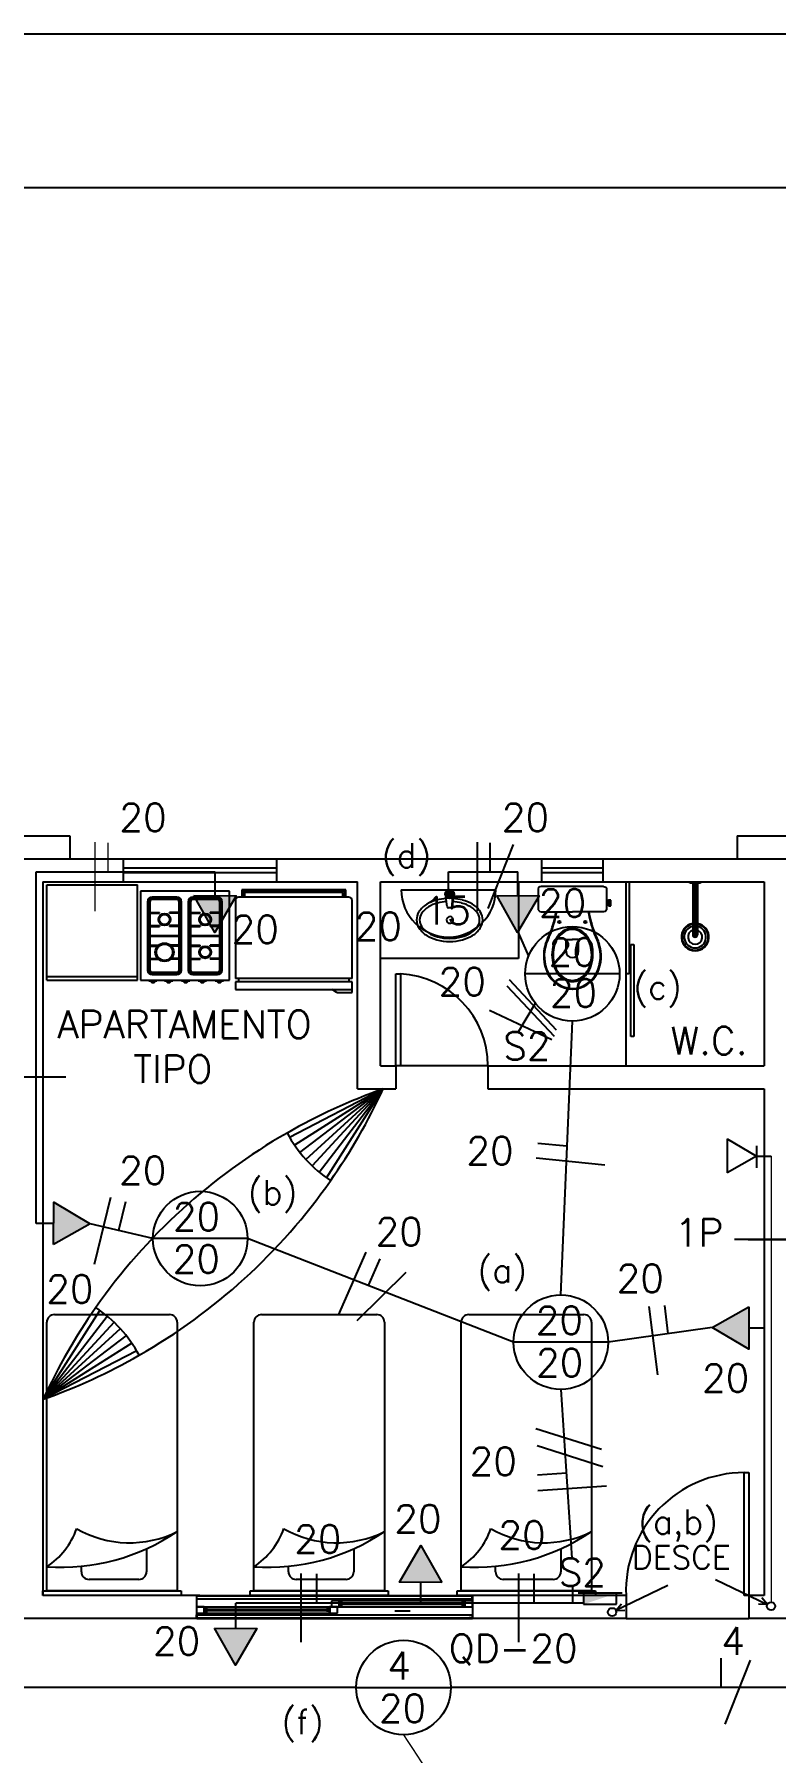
# Model space of a CAD drawing. Extents: x 1.6 to 100.8, y -3.3 to 55.9.
# Drawn here: x 32.19 to 37.02, y 44.74 to 55.93 of the extents above; entities that cross this region are included whole.
import ezdxf

# ---------------------------------------------------------------- set-up
doc = ezdxf.new("R2010")
doc.units = 0
doc.header["$MEASUREMENT"] = 0
doc.linetypes.add('HIDDEN', pattern=[0.375, 0.25, -0.125])
doc.layers.get('0').update_dxf_attribs({"linetype": 'CONTINUOUS'})
for name, color, linetype in [('2-MATERIAIS', 2, 'CONTINUOUS'), ('FIACAO', 6, 'CONTINUOUS'), ('QUADROS', 30, 'CONTINUOUS'), ('Texto', 2, 'CONTINUOUS'), ('Tub_Eletr_parede', 3, 'CONTINUOUS'), ('Tub_Tel_piso', 230, 'HIDDEN')]:
    doc.layers.add(name, color=color, linetype=linetype)
doc.styles.add('ROMANS', font='romans.shx')
doc.styles.add('TXT_TEXTO', font='ROMANS.shx')

# ---------------------------------------------------------------- blocks, each defined once
blk = doc.blocks.new('QF')
at = {"layer": 'QUADROS'}
for p, q in [((0.05, 0.2), (0.05, -0.2)), ((-0.05, -0.15), (-0.05, 0.15)), ((-0.05, 0.15), (0.05, 0.15)), ((0.05, -0.15), (-0.05, -0.15))]:
    blk.add_line(p, q, dxfattribs=at)
blk.add_solid([(-0.05, -0.15), (0.05, 0.15), (0.05, -0.15)], dxfattribs=at)

msp = doc.modelspace()

# ---------------------------------------------------------------- linework, layer by layer
msp.add_line((85.205, 55.932), (2.544, 55.932))
at = {"color": 170}
msp.add_line((84.205, 54.932), (4.544, 54.932), dxfattribs=at)
at = {"color": 8, "linetype": 'Continuous', "ltscale": 0.5}
for p, q in [((31.92, 50.71), (32.42, 50.71)), ((32.42, 50.71), (32.42, 50.56)), ((36.77, 50.71), (37.27, 50.71)), ((36.77, 50.71), (36.77, 50.56)), ((31.42, 50.56), (32.77, 50.56)), ((32.77, 50.56), (33.77, 50.56)), ((32.77, 50.41), (32.77, 50.56)), ((32.77, 50.5), (33.77, 50.5)), ((33.77, 50.56), (35.495, 50.56)), ((33.77, 50.41), (33.77, 50.56)), ((35.495, 50.56), (35.895, 50.56)), ((35.495, 50.41), (35.495, 50.56)), ((35.495, 50.5), (35.895, 50.5)), ((35.895, 50.56), (38.145, 50.56)), ((35.895, 50.41), (35.895, 50.56)), ((32.245, 50.41), (32.245, 45.76)), ((32.245, 50.41), (32.77, 50.41)), ((32.27, 50.389), (32.86, 50.389)), ((32.27, 49.768), (32.27, 50.389)), ((32.77, 50.47), (33.77, 50.47)), ((32.77, 50.41), (33.77, 50.41)), ((32.86, 49.768), (32.86, 50.389)), ((33.77, 50.41), (34.295, 50.41)), ((34.295, 49.06), (34.295, 50.41)), ((34.445, 50.41), (35.495, 50.41)), ((34.445, 49.21), (34.445, 50.41)), ((34.445, 49.91), (34.445, 50.41)), ((34.445, 50.41), (35.345, 50.41)), ((35.345, 50.41), (35.345, 49.91)), ((35.495, 50.47), (35.895, 50.47)), ((35.495, 50.41), (35.895, 50.41)), ((35.895, 50.41), (36.945, 50.41)), ((36.045, 49.21), (36.045, 50.41)), ((36.045, 49.81), (36.045, 50.41)), ((36.045, 50.41), (36.065, 50.41)), ((36.065, 50.41), (36.065, 49.81)), ((36.46, 50.4), (36.46, 50.41)), ((36.46, 50.41), (36.53, 50.41)), ((36.53, 50.4), (36.46, 50.4)), ((36.461, 50.4), (36.461, 50.41)), ((36.464, 50.4), (36.464, 50.41)), ((36.468, 50.4), (36.468, 50.41)), ((36.475, 50.4), (36.475, 50.41)), ((36.48, 50.4), (36.48, 50.06)), ((36.48, 50.4), (36.48, 50.065)), ((36.482, 50.4), (36.482, 50.057)), ((36.485, 50.4), (36.485, 50.054)), ((36.486, 50.4), (36.486, 50.41)), ((36.49, 50.4), (36.49, 50.051)), ((36.499, 50.4), (36.499, 50.051)), ((36.503, 50.4), (36.503, 50.41)), ((36.504, 50.4), (36.504, 50.054)), ((36.507, 50.4), (36.507, 50.057)), ((36.509, 50.4), (36.509, 50.06)), ((36.51, 50.4), (36.51, 50.065)), ((36.514, 50.4), (36.514, 50.41)), ((36.521, 50.4), (36.521, 50.41)), ((36.526, 50.4), (36.526, 50.41)), ((36.528, 50.4), (36.528, 50.41)), ((36.53, 50.41), (36.53, 50.4)), ((36.945, 50.41), (36.945, 49.21)), ((32.88, 50.348, 0.4), (32.88, 49.768, 0.4)), ((33.46, 50.348, 0.4), (32.88, 50.348, 0.4)), ((32.927, 50.28, 0.4), (32.927, 49.835, 0.4)), ((32.937, 50.28, 0.4), (32.937, 49.835, 0.4)), ((32.942, 50.28, 0.4), (32.942, 49.835, 0.4)), ((33.117, 50.31, 0.4), (32.957, 50.31, 0.4)), ((33.117, 50.3, 0.4), (32.957, 50.3, 0.4)), ((33.117, 50.295, 0.4), (32.957, 50.295, 0.4)), ((33.132, 49.835, 0.4), (33.132, 50.28, 0.4)), ((33.137, 49.835, 0.4), (33.137, 50.28, 0.4)), ((33.147, 49.835, 0.4), (33.147, 50.28, 0.4)), ((33.192, 50.28, 0.4), (33.192, 49.835, 0.4)), ((33.202, 50.28, 0.4), (33.202, 49.835, 0.4)), ((33.207, 50.28, 0.4), (33.207, 49.835, 0.4)), ((33.382, 50.31, 0.4), (33.222, 50.31, 0.4)), ((33.382, 50.3, 0.4), (33.222, 50.3, 0.4)), ((33.382, 50.295, 0.4), (33.222, 50.295, 0.4)), ((33.397, 49.835, 0.4), (33.397, 50.28, 0.4)), ((33.402, 49.835, 0.4), (33.402, 50.28, 0.4)), ((33.412, 49.835, 0.4), (33.412, 50.28, 0.4)), ((33.46, 49.768, 0.4), (33.46, 50.348, 0.4)), ((33.499, 50.289), (33.499, 49.779)), ((34.239, 50.309), (33.519, 50.309)), ((34.218, 50.358, -0.1), (33.54, 50.358, -0.1)), ((33.54, 50.358, -0.1), (33.54, 50.309, -0.1)), ((34.209, 50.349, -0.1), (33.549, 50.349, -0.1)), ((33.549, 50.349, -0.1), (33.549, 50.309, -0.1)), ((34.199, 50.339, -0.1), (33.559, 50.339, -0.1)), ((33.559, 50.339, -0.1), (33.559, 50.309, -0.1)), ((34.199, 50.309, -0.1), (34.199, 50.339, -0.1)), ((34.209, 50.309, -0.1), (34.209, 50.349, -0.1)), ((34.218, 50.309, -0.1), (34.218, 50.358, -0.1)), ((34.259, 49.779), (34.259, 50.289)), ((34.879, 50.248), (34.871, 50.312)), ((34.92, 50.314), (34.91, 50.247)), ((35.473, 50.367), (35.472, 50.359)), ((35.472, 50.359), (35.472, 50.235)), ((35.478, 50.374), (35.473, 50.367)), ((35.483, 50.378), (35.478, 50.374)), ((35.491, 50.379), (35.483, 50.378)), ((35.898, 50.379), (35.491, 50.379)), ((35.491, 50.379), (35.491, 50.379)), ((35.898, 50.379), (35.898, 50.379)), ((35.898, 50.379), (35.906, 50.378)), ((35.906, 50.378), (35.913, 50.374)), ((35.913, 50.374), (35.917, 50.367)), ((35.917, 50.367), (35.918, 50.359)), ((35.918, 50.359), (35.918, 50.235)), ((35.931, 50.287), (35.918, 50.287)), ((35.946, 50.29), (35.931, 50.29)), ((35.931, 50.29), (35.931, 50.287)), ((35.931, 50.287), (35.931, 50.257)), ((35.946, 50.272), (35.946, 50.29)), ((35.946, 50.254), (35.946, 50.272)), ((32.942, 50.21, 0.4), (33.005, 50.21, 0.4)), ((32.942, 50.205, 0.4), (33.005, 50.205, 0.4)), ((33.005, 50.205, 0.4), (33.005, 50.21, 0.4)), ((33.069, 50.205, 0.4), (33.069, 50.21, 0.4)), ((33.132, 50.21, 0.4), (33.069, 50.21, 0.4)), ((33.132, 50.205, 0.4), (33.069, 50.205, 0.4)), ((33.207, 50.21, 0.4), (33.27, 50.21, 0.4)), ((33.207, 50.205, 0.4), (33.27, 50.205, 0.4)), ((33.27, 50.205, 0.4), (33.27, 50.21, 0.4)), ((33.334, 50.205, 0.4), (33.334, 50.21, 0.4)), ((33.397, 50.21, 0.4), (33.334, 50.21, 0.4)), ((33.397, 50.205, 0.4), (33.334, 50.205, 0.4)), ((34.902, 50.24), (34.887, 50.24)), ((35.472, 50.235), (35.472, 50.235)), ((35.472, 50.235), (35.473, 50.228)), ((35.473, 50.228), (35.478, 50.221)), ((35.478, 50.221), (35.483, 50.217)), ((35.483, 50.217), (35.491, 50.215)), ((35.491, 50.215), (35.695, 50.215)), ((35.593, 50.215), (35.593, 50.215)), ((35.593, 50.215), (35.593, 50.215)), ((35.898, 50.215), (35.695, 50.215)), ((35.797, 50.215), (35.797, 50.215)), ((35.797, 50.215), (35.797, 50.215)), ((35.906, 50.217), (35.898, 50.215)), ((35.913, 50.221), (35.906, 50.217)), ((35.917, 50.228), (35.913, 50.221)), ((35.918, 50.235), (35.917, 50.228)), ((35.931, 50.257), (35.918, 50.257)), ((35.918, 50.235), (35.918, 50.235)), ((35.931, 50.254), (35.931, 50.257)), ((35.931, 50.254), (35.946, 50.254)), ((32.942, 50.124, 0.4), (33.005, 50.124, 0.4)), ((32.942, 50.119, 0.4), (33.005, 50.119, 0.4)), ((32.942, 50.06, 0.4), (33.132, 50.06, 0.4)), ((32.942, 50.055, 0.4), (33.132, 50.055, 0.4)), ((33.005, 50.124, 0.4), (33.005, 50.119, 0.4)), ((33.132, 50.124, 0.4), (33.069, 50.124, 0.4)), ((33.069, 50.124, 0.4), (33.069, 50.119, 0.4)), ((33.132, 50.119, 0.4), (33.069, 50.119, 0.4)), ((33.207, 50.124, 0.4), (33.27, 50.124, 0.4)), ((33.207, 50.119, 0.4), (33.27, 50.119, 0.4)), ((33.207, 50.06, 0.4), (33.397, 50.06, 0.4)), ((33.207, 50.055, 0.4), (33.397, 50.055, 0.4)), ((33.27, 50.124, 0.4), (33.27, 50.119, 0.4)), ((33.334, 50.124, 0.4), (33.334, 50.119, 0.4)), ((33.397, 50.124, 0.4), (33.334, 50.124, 0.4)), ((33.397, 50.119, 0.4), (33.334, 50.119, 0.4)), ((32.942, 49.996, 0.4), (33.005, 49.996, 0.4)), ((32.942, 49.991, 0.4), (33.005, 49.991, 0.4)), ((33.005, 49.991, 0.4), (33.005, 49.996, 0.4)), ((33.069, 49.991, 0.4), (33.069, 49.996, 0.4)), ((33.132, 49.996, 0.4), (33.069, 49.996, 0.4)), ((33.132, 49.991, 0.4), (33.069, 49.991, 0.4)), ((33.207, 49.996, 0.4), (33.27, 49.996, 0.4)), ((33.207, 49.991, 0.4), (33.27, 49.991, 0.4)), ((33.27, 49.991, 0.4), (33.27, 49.996, 0.4)), ((33.334, 49.991, 0.4), (33.334, 49.996, 0.4)), ((33.397, 49.996, 0.4), (33.334, 49.996, 0.4)), ((33.397, 49.991, 0.4), (33.334, 49.991, 0.4)), ((35.654, 49.957), (35.654, 50.034)), ((35.654, 50.034), (35.695, 50.034)), ((35.735, 50.034), (35.694, 50.034)), ((35.735, 49.957), (35.735, 50.034)), ((36.075, 49.401), (36.075, 50.001)), ((36.075, 50.001), (36.095, 50.001)), ((36.095, 50.001), (36.095, 49.401)), ((32.942, 49.91, 0.4), (33.005, 49.91, 0.4)), ((32.942, 49.905, 0.4), (33.005, 49.905, 0.4)), ((33.005, 49.91, 0.4), (33.005, 49.905, 0.4)), ((33.132, 49.91, 0.4), (33.069, 49.91, 0.4)), ((33.069, 49.91, 0.4), (33.069, 49.905, 0.4)), ((33.132, 49.905, 0.4), (33.069, 49.905, 0.4)), ((33.207, 49.91, 0.4), (33.27, 49.91, 0.4)), ((33.207, 49.905, 0.4), (33.27, 49.905, 0.4)), ((33.27, 49.91, 0.4), (33.27, 49.905, 0.4)), ((33.334, 49.91, 0.4), (33.334, 49.905, 0.4)), ((33.397, 49.91, 0.4), (33.334, 49.91, 0.4)), ((33.397, 49.905, 0.4), (33.334, 49.905, 0.4)), ((35.345, 49.91), (34.445, 49.91)), ((32.27, 49.792), (32.86, 49.792)), ((32.27, 49.768), (32.86, 49.768)), ((32.88, 49.768, 0.4), (33.46, 49.768, 0.4)), ((32.934, 49.764, 0.4), (32.988, 49.764, 0.4)), ((32.945, 49.762, 0.4), (32.954, 49.753, 0.4)), ((32.978, 49.762, 0.4), (32.945, 49.762, 0.4)), ((32.954, 49.753, 0.4), (32.969, 49.753, 0.4)), ((32.957, 49.82, 0.4), (33.117, 49.82, 0.4)), ((32.957, 49.815, 0.4), (33.117, 49.815, 0.4)), ((32.957, 49.805, 0.4), (33.117, 49.805, 0.4)), ((32.969, 49.753, 0.4), (32.978, 49.762, 0.4)), ((33.037, 49.764, 0.4), (33.091, 49.764, 0.4)), ((33.048, 49.762, 0.4), (33.057, 49.753, 0.4)), ((33.081, 49.762, 0.4), (33.048, 49.762, 0.4)), ((33.057, 49.753, 0.4), (33.072, 49.753, 0.4)), ((33.072, 49.753, 0.4), (33.081, 49.762, 0.4)), ((33.147, 49.764, 0.4), (33.201, 49.764, 0.4)), ((33.158, 49.762, 0.4), (33.167, 49.753, 0.4)), ((33.191, 49.762, 0.4), (33.158, 49.762, 0.4)), ((33.167, 49.753, 0.4), (33.182, 49.753, 0.4)), ((33.182, 49.753, 0.4), (33.191, 49.762, 0.4)), ((33.222, 49.82, 0.4), (33.382, 49.82, 0.4)), ((33.222, 49.815, 0.4), (33.382, 49.815, 0.4)), ((33.222, 49.805, 0.4), (33.382, 49.805, 0.4)), ((33.257, 49.764, 0.4), (33.311, 49.764, 0.4)), ((33.268, 49.762, 0.4), (33.277, 49.753, 0.4)), ((33.301, 49.762, 0.4), (33.268, 49.762, 0.4)), ((33.277, 49.753, 0.4), (33.292, 49.753, 0.4)), ((33.292, 49.753, 0.4), (33.301, 49.762, 0.4)), ((33.367, 49.764, 0.4), (33.421, 49.764, 0.4)), ((33.378, 49.762, 0.4), (33.387, 49.753, 0.4)), ((33.411, 49.762, 0.4), (33.378, 49.762, 0.4)), ((33.387, 49.753, 0.4), (33.402, 49.753, 0.4)), ((33.402, 49.753, 0.4), (33.411, 49.762, 0.4)), ((34.259, 49.779), (33.499, 49.779)), ((34.259, 49.759), (33.499, 49.759)), ((33.499, 49.759), (33.499, 49.709)), ((33.519, 49.779), (33.519, 49.759)), ((34.239, 49.779), (34.239, 49.759)), ((34.259, 49.689), (34.259, 49.759)), ((34.545, 49.21), (34.545, 49.81)), ((34.545, 49.81), (34.575, 49.81)), ((34.575, 49.81), (34.575, 49.21)), ((36.065, 49.81), (36.045, 49.81)), ((33.499, 49.709), (34.259, 49.709)), ((34.159, 49.689), (34.129, 49.709)), ((34.159, 49.689), (34.259, 49.689)), ((36.095, 49.401), (36.075, 49.401)), ((34.445, 49.21), (34.545, 49.21)), ((34.545, 49.21), (34.545, 49.06)), ((35.145, 49.21), (34.545, 49.21)), ((34.575, 49.21), (34.545, 49.21)), ((35.145, 49.21), (36.945, 49.21)), ((35.145, 49.21), (35.145, 49.06)), ((34.462, 49.06), (33.852, 48.744)), ((34.462, 49.06), (33.885, 48.694)), ((33.92, 48.646), (34.462, 49.06)), ((33.958, 48.601), (34.462, 49.06)), ((34.462, 49.06), (34, 48.558)), ((34.044, 48.518), (34.462, 49.06)), ((34.092, 48.481), (34.462, 49.06)), ((34.295, 49.06), (34.545, 49.06)), ((35.145, 49.06), (36.945, 49.06)), ((36.945, 49.06), (36.945, 45.76)), ((32.246, 47.038), (32.616, 47.616)), ((32.32, 47.59), (33.07, 47.59)), ((33.67, 47.59), (34.42, 47.59)), ((35.02, 47.59), (35.77, 47.59)), ((32.246, 47.038), (32.663, 47.579)), ((32.708, 47.54), (32.246, 47.038)), ((32.749, 47.498), (32.246, 47.038)), ((32.27, 45.79), (32.27, 47.54)), ((33.12, 47.54), (33.12, 45.79)), ((33.62, 45.79), (33.62, 47.54)), ((34.47, 47.54), (34.47, 45.79)), ((34.97, 45.79), (34.97, 47.54)), ((35.82, 47.54), (35.82, 45.79)), ((32.246, 47.038), (32.788, 47.452)), ((32.824, 47.404), (32.246, 47.038)), ((32.856, 47.354), (32.246, 47.038)), ((36.815, 45.76), (36.815, 46.56)), ((36.815, 46.56), (36.845, 46.56)), ((36.845, 46.56), (36.845, 45.76)), ((32.92, 46.057), (32.92, 45.914)), ((34.27, 46.057), (34.27, 45.914)), ((35.62, 46.057), (35.62, 45.914)), ((32.495, 45.914), (32.495, 45.949)), ((33.845, 45.914), (33.845, 45.949)), ((35.195, 45.914), (35.195, 45.949)), ((32.87, 45.864), (32.545, 45.864)), ((34.22, 45.864), (33.895, 45.864)), ((35.57, 45.864), (35.245, 45.864)), ((32.245, 45.76), (32.245, 45.79)), ((32.245, 45.79), (33.145, 45.79)), ((33.245, 45.76), (32.245, 45.76)), ((33.145, 45.76), (32.245, 45.76)), ((33.12, 45.79), (32.27, 45.79)), ((33.145, 45.79), (33.145, 45.76)), ((33.245, 45.76), (33.245, 45.61)), ((33.245, 45.76), (35.042, 45.76)), ((33.268, 45.76), (33.245, 45.76)), ((33.245, 45.76), (33.245, 45.737)), ((33.245, 45.737), (33.248, 45.737)), ((33.245, 45.685), (35.045, 45.685)), ((33.295, 45.685), (33.245, 45.685)), ((33.245, 45.685), (33.245, 45.645)), ((33.248, 45.757), (35.042, 45.757)), ((33.248, 45.737), (33.248, 45.757)), ((33.248, 45.757), (33.268, 45.757)), ((33.248, 45.737), (35.042, 45.737)), ((33.268, 45.757), (33.268, 45.76)), ((33.295, 45.685), (33.298, 45.685)), ((33.295, 45.67), (33.295, 45.685)), ((33.295, 45.645), (33.295, 45.685)), ((33.298, 45.685), (33.298, 45.673)), ((33.595, 45.76), (33.595, 45.79)), ((33.595, 45.79), (34.495, 45.79)), ((34.495, 45.76), (33.595, 45.76)), ((34.47, 45.79), (33.62, 45.79)), ((33.725, 45.711), (33.775, 45.711)), ((33.775, 45.711), (33.825, 45.711)), ((34.115, 45.685), (34.112, 45.685)), ((34.112, 45.685), (34.112, 45.673)), ((34.115, 45.67), (34.115, 45.685)), ((34.165, 45.685), (34.115, 45.685)), ((34.115, 45.685), (34.115, 45.645)), ((35.045, 45.725), (34.125, 45.725)), ((34.175, 45.725), (34.125, 45.725)), ((34.125, 45.725), (34.125, 45.685)), ((34.125, 45.685), (34.175, 45.685)), ((34.165, 45.645), (34.165, 45.685)), ((34.175, 45.725), (34.178, 45.725)), ((34.175, 45.71), (34.175, 45.725)), ((34.175, 45.685), (34.175, 45.725)), ((34.198, 45.71), (34.175, 45.71)), ((34.175, 45.7), (34.175, 45.71)), ((34.175, 45.71), (34.995, 45.71)), ((34.198, 45.7), (34.175, 45.7)), ((34.175, 45.7), (34.175, 45.685)), ((34.995, 45.7), (34.175, 45.7)), ((34.175, 45.685), (34.178, 45.685)), ((34.178, 45.725), (34.178, 45.713)), ((34.178, 45.713), (34.198, 45.713)), ((34.178, 45.685), (34.178, 45.697)), ((34.178, 45.697), (34.198, 45.697)), ((34.198, 45.713), (34.198, 45.71)), ((34.198, 45.697), (34.198, 45.7)), ((34.495, 45.79), (34.495, 45.76)), ((34.945, 45.76), (34.945, 45.79)), ((34.945, 45.79), (35.845, 45.79)), ((35.845, 45.76), (34.945, 45.76)), ((35.82, 45.79), (34.97, 45.79)), ((34.992, 45.713), (34.972, 45.713)), ((34.972, 45.713), (34.972, 45.71)), ((34.972, 45.71), (34.995, 45.71)), ((34.972, 45.697), (34.972, 45.7)), ((34.972, 45.7), (34.995, 45.7)), ((34.992, 45.697), (34.972, 45.697)), ((34.995, 45.725), (34.992, 45.725)), ((34.992, 45.725), (34.992, 45.713)), ((34.992, 45.685), (34.992, 45.697)), ((34.995, 45.685), (34.992, 45.685)), ((34.995, 45.71), (34.995, 45.725)), ((35.045, 45.725), (34.995, 45.725)), ((34.995, 45.725), (34.995, 45.685)), ((34.995, 45.71), (34.995, 45.7)), ((34.995, 45.7), (34.995, 45.685)), ((34.995, 45.685), (35.045, 45.685)), ((35.022, 45.757), (35.022, 45.76)), ((35.022, 45.76), (35.045, 45.76)), ((35.042, 45.757), (35.022, 45.757)), ((35.042, 45.737), (35.042, 45.757)), ((35.045, 45.737), (35.042, 45.737)), ((36.045, 45.76), (35.045, 45.76)), ((35.045, 45.76), (35.045, 45.61)), ((35.045, 45.76), (35.045, 45.737)), ((35.045, 45.685), (35.045, 45.725)), ((35.845, 45.79), (35.845, 45.76)), ((36.045, 45.76), (36.045, 45.61)), ((36.845, 45.76), (36.815, 45.76)), ((36.845, 45.76), (36.845, 45.61)), ((36.945, 45.76), (36.845, 45.76)), ((33.245, 45.61), (31.095, 45.61)), ((33.245, 45.645), (34.165, 45.645)), ((33.245, 45.645), (33.295, 45.645)), ((33.245, 45.633), (33.248, 45.633)), ((33.245, 45.61), (33.245, 45.633)), ((33.268, 45.61), (33.245, 45.61)), ((33.248, 45.633), (35.042, 45.633)), ((33.248, 45.633), (33.248, 45.613)), ((33.248, 45.613), (35.042, 45.613)), ((33.248, 45.613), (33.268, 45.613)), ((33.248, 45.61), (35.042, 45.61)), ((33.268, 45.613), (33.268, 45.61)), ((33.295, 45.66), (33.295, 45.67)), ((33.295, 45.67), (34.115, 45.67)), ((33.318, 45.67), (33.295, 45.67)), ((34.115, 45.66), (33.295, 45.66)), ((33.318, 45.66), (33.295, 45.66)), ((33.295, 45.66), (33.295, 45.645)), ((33.295, 45.645), (33.298, 45.645)), ((33.298, 45.673), (33.318, 45.673)), ((33.298, 45.645), (33.298, 45.657)), ((33.298, 45.657), (33.318, 45.657)), ((33.318, 45.673), (33.318, 45.67)), ((33.318, 45.657), (33.318, 45.66)), ((34.112, 45.673), (34.092, 45.673)), ((34.092, 45.673), (34.092, 45.67)), ((34.092, 45.67), (34.115, 45.67)), ((34.092, 45.657), (34.092, 45.66)), ((34.092, 45.66), (34.115, 45.66)), ((34.112, 45.657), (34.092, 45.657)), ((34.112, 45.645), (34.112, 45.657)), ((34.115, 45.645), (34.112, 45.645)), ((34.115, 45.67), (34.115, 45.66)), ((34.115, 45.66), (34.115, 45.645)), ((34.115, 45.645), (34.165, 45.645)), ((34.588, 45.658), (34.538, 45.658)), ((34.638, 45.658), (34.588, 45.658)), ((35.042, 45.613), (35.022, 45.613)), ((35.022, 45.613), (35.022, 45.61)), ((35.022, 45.61), (35.045, 45.61)), ((35.045, 45.633), (35.042, 45.633)), ((35.042, 45.633), (35.042, 45.613)), ((35.045, 45.61), (35.045, 45.633)), ((36.045, 45.61), (35.045, 45.61)), ((36.045, 45.61), (36.845, 45.61)), ((37.195, 45.61), (36.845, 45.61))]:
    msp.add_line(p, q, dxfattribs=at)
for centre, radius in [((34.895, 50.33), 0.03), ((34.895, 50.33), 0.0261), ((34.895, 50.33), 0.0151), ((34.895, 50.33), 0.00444), ((33.037, 50.164, 0.4), 0.04), ((33.037, 50.164, 0.4), 0.033), ((33.302, 50.164, 0.4), 0.04), ((33.302, 50.164, 0.4), 0.033), ((35.611, 50.148), 0.00752), ((35.779, 50.148), 0.00752), ((33.037, 49.951, 0.4), 0.06), ((33.037, 49.951, 0.4), 0.053), ((33.302, 49.951, 0.4), 0.04), ((33.302, 49.951, 0.4), 0.033)]:
    msp.add_circle(centre, radius, dxfattribs=at)
for centre, radius, start, end in [((32.957, 50.28, 0.4), 0.03, 90, 180), ((32.957, 50.28, 0.4), 0.02, 90, 180), ((32.957, 50.28, 0.4), 0.015, 90, 180), ((33.117, 50.28, 0.4), 0.03, 0, 90), ((33.117, 50.28, 0.4), 0.02, 0, 90), ((33.117, 50.28, 0.4), 0.015, 0, 90), ((33.222, 50.28, 0.4), 0.03, 90, 180), ((33.222, 50.28, 0.4), 0.02, 90, 180), ((33.222, 50.28, 0.4), 0.015, 90, 180), ((33.382, 50.28, 0.4), 0.03, 0, 90), ((33.382, 50.28, 0.4), 0.02, 360, 90), ((33.382, 50.28, 0.4), 0.015, 360, 90), ((33.519, 50.289), 0.02, 90, 180), ((34.239, 50.289), 0.02, 0, 90), ((34.87, 50.061), 0.237, 104.2488, 121.5116), ((34.87, 50.061), 0.217, 104.2488, 121.5116), ((34.898, 49.952), 0.35, 94.1541, 104.1629), ((34.895, 49.963), 0.318, 93.6652, 104.2488), ((34.869, 50.345), 0.0151, 270, 30), ((34.869, 50.315), 0.0151, 330, 90), ((34.895, 50.36), 0.0151, 210, 330), ((34.895, 50.3), 0.0151, 30, 150), ((34.921, 50.345), 0.0151, 150, 270), ((34.921, 50.315), 0.0151, 90, 210), ((34.89, 49.94), 0.342, 75.9313, 85.7952), ((34.893, 49.953), 0.349, 75.8307, 85.8499), ((34.92, 50.061), 0.217, 58.4884, 75.7512), ((34.92, 50.061), 0.237, 58.4884, 75.7512), ((34.775, 50.161), 0.0957, 145.9559, 180), ((34.775, 50.161), 0.0957, 180, 214.0441), ((34.833, 50.123), 0.165, 121.5116, 145.9559), ((34.775, 50.161), 0.0757, 145.9559, 180), ((34.775, 50.161), 0.0757, 180, 214.0441), ((34.833, 50.123), 0.145, 121.5116, 145.9559), ((34.897, 50.161), 0.0218, 40.766, 220.766), ((34.887, 50.248), 0.008, 184.1275, 270.0307), ((34.897, 50.161), 0.0218, 220.766, 40.766), ((34.902, 50.248), 0.008, 270.0307, 354.7688), ((34.958, 50.123), 0.145, 34.0441, 58.4884), ((34.958, 50.123), 0.165, 34.0441, 58.4884), ((35.015, 50.161), 0.0757, 360, 34.0441), ((35.015, 50.161), 0.0757, 325.9559, 0), ((35.015, 50.161), 0.0957, 0, 34.0441), ((35.015, 50.161), 0.0957, 325.9559, 0), ((34.837, 50.346), 0.763, 339.6909, 350.163), ((34.837, 50.346), 0.767, 339.6909, 350.163), ((36.554, 50.346), 0.767, 189.837, 200.3091), ((36.554, 50.346), 0.763, 189.837, 200.3091), ((34.833, 50.2), 0.165, 214.0441, 238.4884), ((34.833, 50.2), 0.145, 214.0441, 238.4884), ((34.87, 50.262), 0.237, 238.4884, 255.7512), ((34.87, 50.262), 0.217, 238.4884, 255.7512), ((34.895, 50.359), 0.318, 255.7512, 270), ((34.895, 50.359), 0.318, 270, 284.2488), ((34.92, 50.262), 0.217, 284.2488, 301.5116), ((34.92, 50.262), 0.237, 284.2488, 301.5116), ((34.958, 50.2), 0.145, 301.5116, 325.9559), ((34.958, 50.2), 0.165, 301.5116, 325.9559), ((8.882, 61.118), 28.863, 337.3538, 337.5183), ((10.321, 60.519), 27.31, 337.3514, 337.5257), ((35.742, 49.948), 0.178, 142.5178, 162.3784), ((35.741, 49.947), 0.17, 142.5178, 162.3784), ((35.713, 49.97), 0.142, 118.3761, 142.5178), ((35.713, 49.969), 0.135, 118.3761, 142.5178), ((35.695, 50.004), 0.103, 90, 118.3761), ((35.695, 50.003), 0.0966, 90, 118.3761), ((35.695, 50.004), 0.103, 61.6239, 90), ((35.695, 50.003), 0.0966, 61.6239, 90), ((35.677, 49.969), 0.135, 37.4822, 61.6239), ((35.677, 49.97), 0.142, 37.4822, 61.6239), ((35.649, 49.947), 0.17, 17.6216, 37.4822), ((35.648, 49.948), 0.178, 17.6216, 37.4822), ((61.07, 60.519), 27.31, 202.4743, 202.6486), ((62.508, 61.118), 28.863, 202.4817, 202.6462), ((36.495, 50.05), 0.09, 99.5941, 80.4059), ((36.495, 50.05), 0.0854, 100.8069, 79.1931), ((36.495, 50.05), 0.0709, 102.2091, 77.7909), ((36.495, 50.05), 0.0469, 108.6482, 71.3518), ((36.495, 50.07), 0.0157, 197.1269, 342.8731), ((36.495, 50.067), 0.0151, 186.7562, 353.2438), ((36.495, 50.08), 0.0215, 225.642, 314.358), ((36.495, 50.065), 0.015, 180, 0), ((34.895, 50.359), 0.338, 255.7512, 270), ((34.895, 50.359), 0.338, 270, 284.2488), ((35.763, 49.926), 0.255, 162.0904, 205.4458), ((35.759, 49.926), 0.247, 161.867, 205.7625), ((35.788, 49.933), 0.226, 162.3784, 180), ((35.786, 49.933), 0.217, 162.3784, 180), ((35.695, 49.957), 0.0404, 180, 0), ((35.604, 49.933), 0.217, 0, 17.6216), ((35.602, 49.933), 0.226, 360, 17.6216), ((35.631, 49.926), 0.247, 334.2375, 18.133), ((35.628, 49.926), 0.255, 334.5542, 17.9096), ((32.957, 49.835, 0.4), 0.03, 180, 270), ((32.957, 49.835, 0.4), 0.02, 180, 270), ((32.957, 49.835, 0.4), 0.015, 180, 270), ((33.117, 49.835, 0.4), 0.03, 270, 0), ((33.117, 49.835, 0.4), 0.02, 270, 0), ((33.117, 49.835, 0.4), 0.015, 270, 360), ((33.222, 49.835, 0.4), 0.03, 180, 270), ((33.222, 49.835, 0.4), 0.02, 180, 270), ((33.222, 49.835, 0.4), 0.015, 180, 270), ((33.382, 49.835, 0.4), 0.015, 270, 0), ((33.382, 49.835, 0.4), 0.02, 270, 0), ((33.382, 49.835, 0.4), 0.03, 270, 0), ((35.788, 49.933), 0.226, 180, 197.6216), ((35.786, 49.933), 0.217, 180, 197.6216), ((35.742, 49.919), 0.178, 197.6216, 217.4822), ((35.741, 49.919), 0.17, 197.6216, 217.4822), ((35.649, 49.919), 0.17, 322.5178, 342.3784), ((35.648, 49.919), 0.178, 322.5178, 342.3784), ((35.604, 49.933), 0.217, 342.3784, 360), ((35.602, 49.933), 0.226, 342.3784, 0), ((34.544, 49.21), 0.601, 0, 87.0624), ((35.703, 49.899), 0.19, 205.7625, 267.2081), ((35.703, 49.899), 0.185, 205.7625, 267.2081), ((35.713, 49.897), 0.142, 217.4822, 241.6239), ((35.713, 49.897), 0.135, 217.4822, 241.6239), ((35.695, 49.863), 0.103, 241.6239, 270), ((35.695, 49.864), 0.0966, 241.6239, 270), ((35.695, 49.864), 0.0966, 270, 298.3761), ((35.695, 49.863), 0.103, 270, 298.3761), ((35.687, 49.899), 0.185, 272.7919, 334.2375), ((35.687, 49.899), 0.19, 272.7919, 334.2375), ((35.677, 49.897), 0.135, 298.3761, 322.5178), ((35.677, 49.897), 0.142, 298.3761, 322.5178), ((35.749, 45.424), 3.857, 109.4897, 119.7416), ((30.959, 50.674), 3.857, 325.0085, 335.2604), ((35.749, 45.424), 3.857, 119.7416, 145.0085), ((34.613, 49.198), 0.886, 208.649, 236.1011), ((30.959, 50.674), 3.857, 299.7416, 325.0085), ((35.749, 45.424), 3.857, 145.0085, 155.2604), ((32.32, 47.54), 0.05, 90, 180), ((32.095, 46.9), 0.886, 28.649, 56.1011), ((33.07, 47.54), 0.05, 0, 90), ((33.67, 47.54), 0.05, 90, 180), ((34.42, 47.54), 0.05, 0, 90), ((35.02, 47.54), 0.05, 90, 180), ((35.77, 47.54), 0.05, 0, 90), ((30.959, 50.674), 3.857, 289.4897, 299.7416), ((36.815, 45.789), 0.771, 90, 182.1894), ((31.992, 46.364), 0.502, 303.5692, 340.326), ((32.36, 47.297), 1.354, 266.1958, 304.1454), ((32.81, 46.798), 0.695, 240.2248, 296.4912), ((33.342, 46.364), 0.502, 303.5692, 340.326), ((33.71, 47.297), 1.354, 266.1958, 304.1454), ((34.16, 46.798), 0.695, 240.2248, 296.4912), ((34.692, 46.364), 0.502, 303.5692, 340.326), ((35.06, 47.297), 1.354, 266.1958, 304.1454), ((35.51, 46.798), 0.695, 240.2248, 296.4912), ((32.87, 46.057), 0.05, 360, 7.6029), ((34.22, 46.057), 0.05, 360, 7.6029), ((35.57, 46.057), 0.05, 360, 7.6029), ((32.545, 45.914), 0.05, 180, 270), ((32.87, 45.914), 0.05, 270, 0), ((33.895, 45.914), 0.05, 180, 270), ((34.22, 45.914), 0.05, 270, 0), ((35.245, 45.914), 0.05, 180, 270), ((35.57, 45.914), 0.05, 270, 0)]:
    msp.add_arc(centre, radius, start, end, dxfattribs=at)
at = {"layer": '2-MATERIAIS', "color": 4}
for p, q in [((33.367, 50.319), (33.367, 50.419)), ((35.34, 50.319), (35.34, 50.419)), ((32.315, 48.184), (32.215, 48.184)), ((36.845, 47.503), (36.945, 47.503)), ((34.706, 45.846), (34.706, 45.746)), ((33.501, 45.545), (33.501, 45.645))]:
    msp.add_line(p, q, dxfattribs=at)
at = {"layer": '2-MATERIAIS', "linetype": 'Continuous'}
for p, q in [((34.58, 50.358), (35.196, 50.358)), ((36.003, 49.81), (35.387, 49.81)), ((33.578, 48.085), (32.962, 48.085)), ((35.928, 47.41), (35.312, 47.41)), ((34.287, 45.16), (34.903, 45.16))]:
    msp.add_line(p, q, dxfattribs=at)
at = {"layer": '2-MATERIAIS', "color": 21}
for p, q in [((36.704, 48.734), (36.895, 48.622)), ((36.704, 48.734), (36.704, 48.514)), ((36.895, 48.622), (36.704, 48.514)), ((36.895, 48.689), (36.895, 48.546)), ((36.895, 48.622), (36.99, 48.622))]:
    msp.add_line(p, q, dxfattribs=at)
at = {"layer": '2-MATERIAIS', "color": 4}
for points in [[(33.229, 50.32), (33.505, 50.318), (33.365, 50.08)], [(35.202, 50.32), (35.478, 50.318), (35.338, 50.08)], [(32.314, 48.046), (32.316, 48.322), (32.553, 48.182)], [(36.846, 47.641), (36.844, 47.365), (36.606, 47.505)], [(34.844, 45.845), (34.569, 45.847), (34.708, 46.085)], [(33.363, 45.546), (33.639, 45.544), (33.499, 45.306)]]:
    msp.add_lwpolyline(points, close=True, dxfattribs=at)
at = {"layer": '2-MATERIAIS', "linetype": 'Continuous'}
for centre in [(35.695, 49.81), (33.27, 48.085), (35.62, 47.41), (34.595, 45.16)]:
    msp.add_circle(centre, 0.308, dxfattribs=at)
msp.add_arc((34.888, 50.358), 0.308, 180, 0, dxfattribs=at)
at = {"layer": '2-MATERIAIS', "color": 4}
for points in [[(33.229, 50.32), (33.365, 50.08), (33.505, 50.318)], [(35.202, 50.32), (35.338, 50.08), (35.478, 50.318)], [(32.314, 48.046), (32.553, 48.182), (32.316, 48.322)], [(36.846, 47.641), (36.606, 47.505), (36.844, 47.365)], [(34.844, 45.845), (34.708, 46.085), (34.569, 45.847)], [(33.363, 45.546), (33.499, 45.306), (33.639, 45.544)]]:
    msp.add_solid(points, dxfattribs=at)
at = {"layer": 'FIACAO', "lineweight": 15}
for p, q in [((32.583, 50.668), (32.583, 50.219)), ((32.667, 50.664), (32.667, 50.474))]:
    msp.add_line(p, q, dxfattribs=at)
at = {"layer": 'FIACAO'}
for p, q in [((35.074, 50.668), (35.074, 50.219)), ((35.309, 50.652), (35.144, 50.235)), ((35.158, 50.664), (35.158, 50.474)), ((35.269, 49.731), (35.576, 49.404)), ((35.283, 49.773), (35.59, 49.446)), ((35.155, 49.574), (35.561, 49.383)), ((31.945, 49.14), (32.394, 49.14)), ((35.47, 48.706), (35.659, 48.69)), ((35.906, 48.563), (35.46, 48.609)), ((32.684, 48.352), (32.578, 47.916)), ((32.782, 48.324), (32.737, 48.138)), ((37.199, 48.079), (36.751, 48.079)), ((36.84, 48.079), (37.289, 48.079)), ((34.349, 47.997), (34.168, 47.587)), ((34.441, 47.952), (34.364, 47.779)), ((34.61, 47.864), (34.29, 47.549)), ((36.194, 47.642), (36.249, 47.197)), ((36.296, 47.65), (36.318, 47.465)), ((35.457, 46.847), (35.885, 46.712)), ((35.465, 46.736), (35.893, 46.601)), ((35.467, 46.545), (35.656, 46.559)), ((35.47, 46.443), (35.918, 46.475)), ((33.926, 45.903), (33.926, 45.455)), ((34.028, 45.9), (34.028, 45.71)), ((35.343, 45.903), (35.343, 45.455)), ((35.445, 45.9), (35.445, 45.71)), ((36.663, 45.35), (36.663, 45.16)), ((36.853, 45.337), (36.688, 44.92))]:
    msp.add_line(p, q, dxfattribs=at)
at = {"layer": 'Texto', "color": 4}
for p, q in [((36.317, 45.824), (35.979, 45.661)), ((36.627, 45.864), (36.966, 45.701)), ((35.979, 45.661), (36.015, 45.705)), ((36.966, 45.701), (36.909, 45.704)), ((36.966, 45.701), (36.929, 45.745)), ((35.979, 45.661), (36.036, 45.664))]:
    msp.add_line(p, q, dxfattribs=at)
for centre in [(36.99, 45.69), (35.954, 45.651)]:
    msp.add_circle(centre, 0.0269, dxfattribs=at)
at = {"layer": 'Tub_Eletr_parede'}
for p, q in [((32.201, 48.184), (32.201, 50.474)), ((32.201, 50.474), (33.367, 50.474)), ((33.367, 50.419), (33.367, 50.474)), ((34.888, 50.474), (35.34, 50.474)), ((34.888, 50.358), (34.888, 50.474)), ((35.34, 50.419), (35.34, 50.474)), ((35.342, 50.08), (35.409, 49.925)), ((35.339, 49.426), (35.454, 49.618)), ((35.62, 47.718), (35.695, 49.502)), ((32.215, 48.184), (32.201, 48.184)), ((32.962, 48.085), (32.553, 48.182)), ((35.312, 47.41), (33.578, 48.085)), ((36.606, 47.505), (35.928, 47.41)), ((35.62, 47.102), (35.692, 46.003)), ((35.696, 45.821), (35.696, 45.71)), ((35.77, 45.71), (33.501, 45.71)), ((33.501, 45.645), (33.501, 45.71)), ((34.706, 45.746), (34.706, 45.71)), ((34.287, 45.16), (30.053, 45.16)), ((39.137, 45.16), (34.903, 45.16))]:
    msp.add_line(p, q, dxfattribs=at)
at = {"layer": 'Tub_Eletr_parede', "lineweight": 15}
msp.add_spline([(34.595, 44.852), (35.104, 44.187), (35.551, 43.784), (35.77, 43.427)], degree=3, dxfattribs=at)
at = {"layer": 'Tub_Tel_piso', "linetype": 'Continuous', "lineweight": 15, "ltscale": 0.6}
msp.add_line((36.99, 48.622), (36.99, 45.716), dxfattribs=at)

# ---------------------------------------------------------------- block references
at = {"layer": 'QUADROS', "xscale": -0.7168000000000013, "yscale": 0.7167999999999994, "zscale": 0.7168, "rotation": 270}
msp.add_blockref('QF', (35.876, 45.738), dxfattribs=at)

# ---------------------------------------------------------------- texts
at = {"color": 8, "linetype": 'Continuous', "ltscale": 0.5, "style": 'ROMANS'}
for s, p in [('APARTAMENTO', (32.338, 49.391)), ('W.C.', (36.335, 49.284)), ('TIPO', (32.833, 49.1))]:
    msp.add_text(s, height=0.18, dxfattribs=at).set_placement(p)
at = {"layer": 'Texto', "lineweight": 15, "style": 'TXT_TEXTO'}
for p in [(32.743, 50.739), (35.235, 50.739)]:
    msp.add_text('20', height=0.18, dxfattribs=at).set_placement(p)
at = {"layer": 'Texto', "color": 4, "style": 'TXT_TEXTO'}
for s, height, p in [('(d)', 0.16, (34.453, 50.501)), ('(c)', 0.16, (36.093, 49.645)), ('S2', 0.18, (35.244, 49.249)), ('(b)', 0.16, (33.581, 48.306)), ('(a)', 0.16, (35.077, 47.798)), ('(a,b)', 0.16, (36.124, 46.16)), ('S2', 0.18, (35.605, 45.821)), ('(f)', 0.16, (33.8, 44.856))]:
    msp.add_text(s, height=height, dxfattribs=at).set_placement(p)
at = {"layer": 'Texto', "style": 'TXT_TEXTO'}
for s, height, p in [('15', 0.18, (34.724, 50.132)), ('20', 0.18, (35.477, 50.181)), ('20', 0.18, (33.474, 50.011)), ('20', 0.18, (34.276, 50.03)), ('20', 0.18, (35.541, 49.863)), ('20', 0.18, (34.823, 49.669)), ('20', 0.18, (35.548, 49.595)), ('20', 0.18, (35.004, 48.567)), ('20', 0.18, (32.741, 48.439)), ('20', 0.18, (33.091, 48.138)), ('20', 0.18, (34.412, 48.041)), ('1P', 0.18, (36.362, 48.034)), ('20', 0.18, (33.09, 47.862)), ('20', 0.18, (32.266, 47.666)), ('20', 0.18, (35.983, 47.736)), ('20', 0.18, (35.456, 47.463)), ('20', 0.18, (35.458, 47.187)), ('20', 0.18, (36.54, 47.086)), ('20', 0.18, (35.025, 46.544)), ('20', 0.18, (34.534, 46.169)), ('20', 0.18, (35.213, 46.064)), ('20', 0.18, (33.882, 46.037)), ('DESCE', 0.15, (36.084, 45.933)), ('20', 0.18, (32.962, 45.373)), ('4', 0.18, (36.666, 45.373)), ('4', 0.18, (34.489, 45.213)), ('20', 0.18, (34.434, 44.935))]:
    msp.add_text(s, height=height, dxfattribs=at).set_placement(p)
at = {"layer": 'Texto', "color": 30, "lineweight": 15, "style": 'TXT_TEXTO'}
msp.add_text('QD-20', height=0.18, dxfattribs=at).set_placement((34.889, 45.325))

doc.saveas('drawing.dxf')
